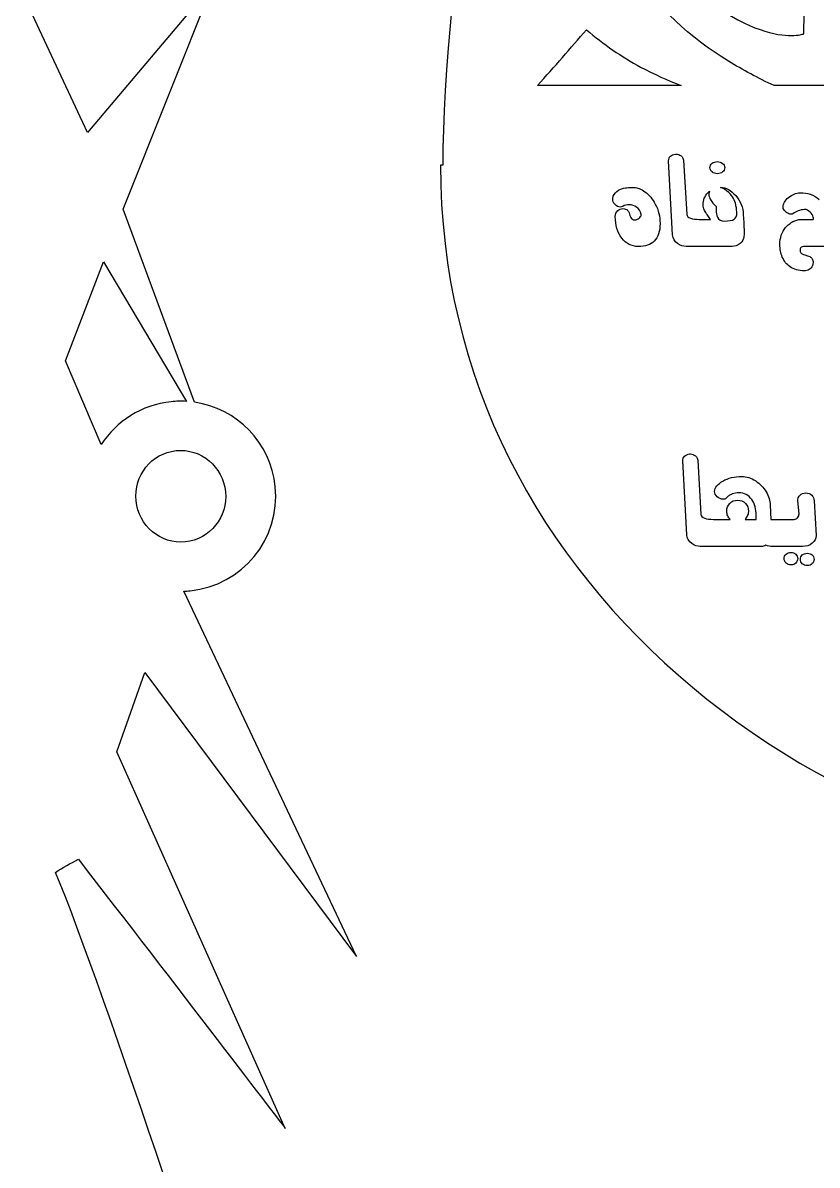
# Model space of a CAD drawing. Extents: x -11 to 3328, y 13 to 1701.
# Drawn here: x 2668.8 to 2905.8, y 698.5 to 1039.3 of the extents above; entities that cross this region are included whole.
import ezdxf

# ---------------------------------------------------------------- set-up
doc = ezdxf.new("R2010")
doc.units = 0
doc.layers.add('H0107_Printing_Least_5', color=7, linetype='CONTINUOUS')

msp = doc.modelspace()

# ---------------------------------------------------------------- linework, layer by layer
at = {"layer": 'H0107_Printing_Least_5', "color": 1}
for points in [[(2720.053132, 926.132377), (2698.710133, 983.713375), (2725.571132, 1051.082374), (2688.061133, 1006.580375), (2668.780133, 1047.983374)], [(2865.268428, 1020.602074), (2822.361429, 1020.602074)], [(2940.911426, 1020.602074), (2892.968428, 1020.602074)], [(2863.523428, 1000.197075), (2863.656428, 1000.197075), (2863.820428, 1000.197075)], [(2794.09843, 996.903075), (2793.42343, 996.903075), (2793.42343, 996.903075)], [(2862.700428, 976.066076), (2861.495428, 998.134075)], [(2865.947428, 998.332075), (2866.930428, 982.140075)], [(2850.618429, 990.227075), (2851.246429, 990.227075)], [(2844.825429, 986.811075), (2844.858429, 987.240075)], [(2847.829429, 984.583075), (2847.432429, 984.401075), (2847.020429, 984.352075)], [(2847.895429, 983.906075), (2848.373429, 983.840075), (2848.654429, 983.773075)], [(2853.309429, 981.998075), (2853.309429, 982.131075)], [(2870.623428, 980.688075), (2874.022428, 980.688075), (2873.180428, 981.878075)], [(2875.711428, 984.574075), (2875.673428, 983.986075), (2875.673428, 983.477075)], [(2881.875428, 982.732075), (2881.798428, 983.790075)], [(2883.760428, 982.131075), (2883.942428, 979.735076)], [(2895.726428, 983.967075), (2895.710428, 984.149075), (2895.693428, 984.379075)], [(2902.592427, 983.592075), (2902.113427, 983.592075), (2901.948427, 983.592075)], [(2900.347427, 980.688075), (2904.656427, 980.688075), (2904.705427, 980.821075), (2904.721427, 981.055075)], [(2884.024428, 977.339076), (2884.024428, 977.091076), (2884.024428, 976.859076), (2884.024428, 976.678076), (2884.024428, 976.050076)], [(2880.509428, 972.600076), (2870.623428, 972.600076), (2870.408428, 972.600076), (2866.727428, 972.600076)], [(2909.079427, 972.600076), (2901.981427, 972.600076), (2901.783427, 972.600076)], [(2692.167133, 913.555377), (2681.501133, 938.496377), (2692.857133, 967.991376), (2717.576132, 926.384377)], [(2902.955427, 969.866076), (2903.632427, 969.569076)], [(2904.622427, 967.841076), (2904.573427, 967.429076)], [(2867.766428, 910.695077), (2867.897428, 910.695077), (2868.062428, 910.695077)], [(2866.942428, 886.565078), (2865.737428, 908.632077)], [(2870.189428, 908.830077), (2871.173428, 892.639078)], [(2900.431427, 892.837078), (2900.034427, 896.699078)], [(2904.920427, 896.699078), (2905.547427, 886.350078)], [(2891.815428, 895.470078), (2892.001428, 891.186078), (2899.011428, 891.186078)], [(2874.865428, 891.186078), (2879.898428, 891.186078)], [(2884.355428, 891.186078), (2887.639428, 891.186078), (2887.673428, 891.765078), (2887.673428, 892.327078)], [(2889.208428, 883.098078), (2874.865428, 883.098078), (2874.650428, 883.098078), (2870.970428, 883.098078)], [(2901.471427, 883.098078), (2892.591428, 883.098078)], [(2747.117131, 709.484382), (2696.860133, 821.784379), (2705.189132, 845.472379), (2768.363131, 760.800381), (2716.794132, 869.761378)]]:
    msp.add_lwpolyline(points, dxfattribs=at)
for points in [[(2837.007429, 1037.290074)], [(2878.247428, 996.137075)], [(2862.700428, 976.066076)], [(2857.237429, 974.219076)], [(2717.285132, 884.482378)], [(2904.359427, 884.047078)], [(2899.473428, 878.163078)], [(2904.359427, 877.973078)]]:
    msp.add_lwpolyline(points, close=True, dxfattribs=at)
for points in [[(2815.50943, 1210.34107), (2811.85743, 1158.639071), (2794.07643, 1049.696074), (2794.09843, 996.903075)], [(2901.823427, 1036.059074), (2901.823427, 1036.059074), (2903.756427, 1092.098073), (2901.823427, 1103.689072)], [(2857.399429, 1060.673073), (2885.827428, 1029.890074), (2901.823427, 1036.059074), (2901.823427, 1036.059074)], [(2879.349428, 1027.930074), (2867.793428, 1035.012074), (2857.923429, 1044.010074), (2851.744429, 1054.340074)], [(2822.361429, 1020.602074), (2827.472429, 1026.260074), (2832.303429, 1031.821074), (2837.007429, 1037.290074)], [(2837.007429, 1037.290074), (2842.069429, 1032.903074), (2847.533429, 1029.196074), (2853.163429, 1026.153074)], [(2853.163429, 1026.153074), (2857.131429, 1024.013074), (2861.178428, 1022.185074), (2865.268428, 1020.602074)], [(2892.968428, 1020.602074), (2888.255428, 1022.823074), (2883.695428, 1025.254074), (2879.349428, 1027.930074)], [(2861.495428, 998.134075), (2861.495428, 998.737075), (2861.674428, 999.207075), (2862.031428, 999.543075)], [(2862.031428, 999.543075), (2862.388428, 999.878075), (2862.885428, 1000.096075), (2863.523428, 1000.197075)], [(2863.820428, 1000.197075), (2864.315428, 1000.197075), (2864.793428, 1000.001075), (2865.254428, 999.611075)], [(2865.254428, 999.611075), (2865.716428, 999.220075), (2865.947428, 998.793075), (2865.947428, 998.332075)], [(2793.42343, 996.903075), (2793.42343, 869.308078), (2911.967427, 780.97908), (3039.562424, 780.97908)], [(2873.824428, 996.137075), (2873.824428, 996.643075), (2874.039428, 997.069075), (2874.468428, 997.416075)], [(2874.468428, 994.849075), (2874.039428, 995.201075), (2873.824428, 995.630075), (2873.824428, 996.137075)], [(2874.468428, 997.416075), (2874.897428, 997.762075), (2875.414428, 997.936075), (2876.020428, 997.936075)], [(2876.020428, 997.936075), (2876.614428, 997.936075), (2877.133428, 997.759075), (2877.579428, 997.407075)], [(2877.579428, 997.407075), (2878.025428, 997.055075), (2878.247428, 996.632075), (2878.247428, 996.137075)], [(2878.247428, 996.137075), (2878.247428, 995.619075), (2878.033428, 995.188075), (2877.604428, 994.841075)], [(2876.020428, 994.321075), (2875.414428, 994.321075), (2874.897428, 994.496075), (2874.468428, 994.849075)], [(2877.604428, 994.841075), (2877.175428, 994.494075), (2876.647428, 994.321075), (2876.020428, 994.321075)], [(2844.990429, 987.620075), (2845.320429, 988.368075), (2845.843429, 988.957075), (2846.558429, 989.386075)], [(2846.558429, 989.386075), (2847.108429, 989.705075), (2847.806429, 989.942075), (2848.654429, 990.096075)], [(2848.654429, 990.096075), (2848.940429, 990.139075), (2849.234429, 990.172075), (2849.537429, 990.195075)], [(2849.537429, 990.195075), (2849.840429, 990.217075), (2850.200429, 990.227075), (2850.618429, 990.227075)], [(2851.246429, 990.227075), (2852.192429, 990.227075), (2853.253429, 989.798075), (2854.431429, 988.939075)], [(2854.431429, 988.939075), (2855.719429, 987.992075), (2856.753429, 986.763075), (2857.534429, 985.254075)], [(2871.794428, 984.970075), (2871.794428, 986.424075), (2872.291428, 987.665075), (2873.288428, 988.690075)], [(2873.288428, 988.690075), (2873.432428, 988.838075), (2873.592428, 988.952075), (2873.747428, 989.079075)], [(2873.747428, 989.079075), (2873.605428, 988.791075), (2873.527428, 988.467075), (2873.527428, 988.098075)], [(2876.956428, 990.221075), (2876.980428, 990.221075), (2877.002428, 990.227075), (2877.026428, 990.227075)], [(2879.457428, 988.685075), (2878.566428, 989.502075), (2877.732428, 990.013075), (2876.956428, 990.221075)], [(2877.026428, 990.227075), (2878.621428, 990.227075), (2880.129428, 989.413075), (2881.549428, 987.782075)], [(2881.524428, 985.044075), (2881.342428, 986.374075), (2880.654428, 987.588075), (2879.457428, 988.685075)], [(2897.318428, 987.219075), (2898.402428, 988.135075), (2899.549428, 988.593075), (2900.760427, 988.593075)], [(2900.760427, 988.593075), (2901.915427, 988.593075), (2902.922427, 988.461075), (2903.780427, 988.198075)], [(2845.510429, 985.127075), (2845.053429, 985.645075), (2844.825429, 986.205075), (2844.825429, 986.811075)], [(2844.858429, 987.240075), (2844.891429, 987.405075), (2844.935429, 987.532075), (2844.990429, 987.620075)], [(2847.020429, 984.352075), (2846.469429, 984.352075), (2845.967429, 984.610075), (2845.510429, 985.127075)], [(2849.727429, 985.045075), (2849.044429, 985.045075), (2848.412429, 984.890075), (2847.829429, 984.583075)], [(2851.956429, 984.352075), (2851.328429, 984.814075), (2850.585429, 985.045075), (2849.727429, 985.045075)], [(2857.534429, 985.254075), (2858.480429, 983.481075), (2858.954429, 981.548075), (2858.954429, 979.456076)], [(2873.527428, 988.098075), (2873.527428, 987.080075), (2874.256428, 985.905075), (2875.711428, 984.574075)], [(2881.798428, 983.790075), (2881.744428, 984.208075), (2881.655428, 984.626075), (2881.524428, 985.044075)], [(2881.549428, 987.782075), (2883.023428, 986.108075), (2883.760428, 984.223075), (2883.760428, 982.131075)], [(2895.693428, 984.379075), (2895.693428, 985.356075), (2896.235428, 986.303075), (2897.318428, 987.219075)], [(2903.780427, 988.198075), (2904.826427, 987.867075), (2905.722427, 987.334075), (2906.471427, 986.596075)], [(2845.601429, 981.509075), (2845.601429, 982.281075), (2845.848429, 982.892075), (2846.343429, 983.344075)], [(2846.343429, 983.344075), (2846.773429, 983.718075), (2847.290429, 983.906075), (2847.895429, 983.906075)], [(2848.654429, 983.773075), (2849.150429, 983.597075), (2849.496429, 983.220075), (2849.694429, 982.645075)], [(2849.694429, 982.645075), (2849.793429, 982.314075), (2849.876429, 982.062075), (2849.941429, 981.890075)], [(2849.941429, 981.890075), (2850.008429, 981.719075), (2850.107429, 981.515075), (2850.238429, 981.277075)], [(2853.309429, 982.131075), (2853.111429, 983.081075), (2852.659429, 983.821075), (2851.956429, 984.352075)], [(2852.690429, 981.019075), (2853.103429, 981.340075), (2853.309429, 981.666075), (2853.309429, 981.998075)], [(2866.930428, 982.140075), (2866.930428, 981.662075), (2867.309428, 981.289075), (2868.067428, 981.021075)], [(2872.239428, 983.366075), (2871.943428, 983.950075), (2871.794428, 984.485075), (2871.794428, 984.970075)], [(2872.603428, 982.729075), (2872.459428, 982.944075), (2872.338428, 983.157075), (2872.239428, 983.366075)], [(2873.180428, 981.878075), (2872.938428, 982.230075), (2872.746428, 982.514075), (2872.603428, 982.729075)], [(2875.673428, 983.477075), (2875.673428, 982.642075), (2875.803428, 981.923075), (2876.064428, 981.323075)], [(2881.037428, 980.715075), (2881.595428, 981.068075), (2881.875428, 981.740075), (2881.875428, 982.732075)], [(2896.699428, 982.741075), (2896.226428, 983.076075), (2895.902428, 983.484075), (2895.726428, 983.967075)], [(2898.053428, 982.239075), (2897.624428, 982.239075), (2897.172428, 982.406075), (2896.699428, 982.741075)], [(2898.565428, 982.353075), (2898.433428, 982.277075), (2898.262428, 982.239075), (2898.053428, 982.239075)], [(2900.149427, 983.234075), (2899.687428, 983.071075), (2899.159428, 982.777075), (2898.565428, 982.353075)], [(2901.948427, 983.592075), (2901.332427, 983.592075), (2900.733427, 983.472075), (2900.149427, 983.234075)], [(2904.069427, 982.515075), (2903.634427, 983.044075), (2903.142427, 983.403075), (2902.592427, 983.592075)], [(2904.721427, 981.055075), (2904.721427, 981.500075), (2904.504427, 981.986075), (2904.069427, 982.515075)], [(2846.087429, 978.005076), (2845.763429, 979.074076), (2845.601429, 980.241075), (2845.601429, 981.509075)], [(2850.238429, 981.277075), (2850.371429, 981.039075), (2850.538429, 980.856075), (2850.742429, 980.730075)], [(2850.742429, 980.730075), (2850.946429, 980.602075), (2851.174429, 980.539075), (2851.427429, 980.539075)], [(2851.427429, 980.539075), (2851.856429, 980.539075), (2852.277429, 980.699075), (2852.690429, 981.019075)], [(2858.954429, 979.456076), (2858.954429, 977.110076), (2858.381429, 975.364076), (2857.237429, 974.219076)], [(2868.067428, 981.021075), (2868.716428, 980.799075), (2869.567428, 980.688075), (2870.623428, 980.688075)], [(2876.064428, 981.323075), (2876.453428, 980.565075), (2877.141428, 980.188075), (2878.131428, 980.188075)], [(2878.131428, 980.188075), (2879.509428, 980.188075), (2880.477428, 980.364075), (2881.037428, 980.715075)], [(2883.942428, 979.735076), (2883.942428, 979.371076), (2883.956428, 978.903076), (2883.983428, 978.330076)], [(2883.983428, 978.330076), (2884.011428, 977.757076), (2884.024428, 977.427076), (2884.024428, 977.339076)], [(2894.719428, 973.218076), (2894.719428, 975.208076), (2895.280428, 976.879076), (2896.403428, 978.230076)], [(2896.403428, 978.230076), (2897.382428, 979.407076), (2898.697428, 980.226075), (2900.347427, 980.688075)], [(2847.531429, 975.128076), (2846.894429, 975.977076), (2846.412429, 976.936076), (2846.087429, 978.005076)], [(2852.467429, 972.600076), (2850.487429, 972.600076), (2848.841429, 973.443076), (2847.531429, 975.128076)], [(2864.201428, 973.495076), (2863.299428, 974.159076), (2862.799428, 975.016076), (2862.700428, 976.066076)], [(2883.959428, 975.438076), (2883.959428, 974.801076), (2883.584428, 974.168076), (2882.836428, 973.540076)], [(2884.024428, 976.050076), (2883.991428, 975.775076), (2883.969428, 975.571076), (2883.959428, 975.438076)], [(2857.237429, 974.219076), (2856.158429, 973.139076), (2854.568429, 972.600076), (2852.467429, 972.600076)], [(2866.727428, 972.600076), (2865.836428, 972.600076), (2864.994428, 972.898076), (2864.201428, 973.495076)], [(2882.836428, 973.540076), (2882.087428, 972.913076), (2881.312428, 972.600076), (2880.509428, 972.600076)], [(2895.445428, 969.459076), (2894.961428, 970.569076), (2894.719428, 971.823076), (2894.719428, 973.218076)], [(2900.999427, 972.287076), (2900.818427, 972.078076), (2900.727427, 971.820076), (2900.727427, 971.513076)], [(2900.727427, 971.513076), (2900.727427, 971.249076), (2900.820427, 970.986076), (2901.008427, 970.722076)], [(2901.783427, 972.600076), (2901.442427, 972.600076), (2901.181427, 972.495076), (2900.999427, 972.287076)], [(2897.773428, 966.524076), (2896.771428, 967.206076), (2895.995428, 968.184076), (2895.445428, 969.459076)], [(2901.008427, 970.722076), (2901.194427, 970.459076), (2901.453427, 970.277076), (2901.783427, 970.179076)], [(2901.783427, 970.179076), (2902.256427, 970.080076), (2902.647427, 969.976076), (2902.955427, 969.866076)], [(2903.632427, 969.569076), (2903.929427, 969.427076), (2904.171427, 969.202076), (2904.358427, 968.894076)], [(2904.358427, 968.894076), (2904.446427, 968.730076), (2904.512427, 968.568076), (2904.557427, 968.409076)], [(2904.557427, 968.409076), (2904.600427, 968.249076), (2904.622427, 968.060076), (2904.622427, 967.841076)], [(2901.981427, 965.354076), (2900.320427, 965.354076), (2898.917428, 965.744076), (2897.773428, 966.524076)], [(2903.450427, 965.700076), (2903.054427, 965.469076), (2902.564427, 965.354076), (2901.981427, 965.354076)], [(2904.458427, 966.935076), (2904.259427, 966.386076), (2903.923427, 965.974076), (2903.450427, 965.700076)], [(2904.573427, 967.429076), (2904.562427, 967.264076), (2904.523427, 967.099076), (2904.458427, 966.935076)], [(2713.073132, 926.290377), (2704.193132, 925.395377), (2696.691133, 920.490377), (2692.167133, 913.555377)], [(2717.576132, 926.384377), (2716.097132, 926.469377), (2714.594132, 926.443377), (2713.073132, 926.290377)], [(2744.118131, 900.928377), (2742.789131, 914.125377), (2732.606132, 924.289377), (2720.053132, 926.132377)], [(2702.568132, 896.742378), (2701.811132, 904.255377), (2707.173132, 910.948377), (2714.544132, 911.691377)], [(2714.544132, 911.691377), (2721.915132, 912.433377), (2728.504132, 906.944377), (2729.261132, 899.431378)], [(2865.737428, 908.632077), (2865.737428, 909.236077), (2865.916428, 909.705077), (2866.273428, 910.041077)], [(2866.273428, 910.041077), (2866.630428, 910.376077), (2867.128428, 910.595077), (2867.766428, 910.695077)], [(2868.062428, 910.695077), (2868.557428, 910.695077), (2869.035428, 910.500077), (2869.497428, 910.109077)], [(2869.497428, 910.109077), (2869.958428, 909.718077), (2870.189428, 909.292077), (2870.189428, 908.830077)], [(2877.687428, 902.607077), (2879.304428, 903.543077), (2881.186428, 904.011077), (2883.332428, 904.011077)], [(2883.332428, 904.011077), (2884.740428, 904.011077), (2886.132428, 903.559077), (2887.508428, 902.655077)], [(2718.756132, 869.883378), (2734.332132, 871.452378), (2745.687131, 885.351378), (2744.118131, 900.928377)], [(2875.227428, 899.521078), (2875.327428, 900.687077), (2876.146428, 901.716077), (2877.687428, 902.607077)], [(2887.508428, 902.655077), (2888.762428, 901.830077), (2889.793428, 900.739077), (2890.602428, 899.385078)], [(2717.285132, 884.482378), (2709.914132, 883.739378), (2703.325132, 889.228378), (2702.568132, 896.742378)], [(2729.261132, 899.431378), (2730.018132, 891.917378), (2724.656132, 885.225378), (2717.285132, 884.482378)], [(2876.036428, 897.941078), (2875.497428, 898.440078), (2875.227428, 898.967078), (2875.227428, 899.521078)], [(2877.753428, 897.194078), (2877.147428, 897.194078), (2876.575428, 897.443078), (2876.036428, 897.941078)], [(2878.248428, 897.260078), (2878.127428, 897.216078), (2877.962428, 897.194078), (2877.753428, 897.194078)], [(2878.661428, 897.494078), (2878.507428, 897.383078), (2878.369428, 897.305078), (2878.248428, 897.260078)], [(2879.486428, 898.225078), (2879.178428, 898.014078), (2878.902428, 897.771078), (2878.661428, 897.494078)], [(2880.509428, 898.758078), (2880.135428, 898.614078), (2879.794428, 898.437078), (2879.486428, 898.225078)], [(2879.791428, 895.970078), (2880.402428, 896.598078), (2881.169428, 896.913078), (2882.093428, 896.913078)], [(2882.490428, 899.108078), (2881.797428, 899.108078), (2881.136428, 898.992078), (2880.509428, 898.758078)], [(2882.093428, 896.913078), (2883.018428, 896.913078), (2883.794428, 896.593078), (2884.421428, 895.953078)], [(2886.336428, 897.074078), (2885.378428, 898.430078), (2884.096428, 899.108078), (2882.490428, 899.108078)], [(2887.673428, 892.327078), (2887.673428, 894.234078), (2887.227428, 895.817078), (2886.336428, 897.074078)], [(2890.602428, 899.385078), (2891.411428, 898.030078), (2891.815428, 896.725078), (2891.815428, 895.470078)], [(2900.034427, 896.699078), (2900.034427, 897.403078), (2900.266427, 897.978078), (2900.728427, 898.423078)], [(2900.728427, 898.423078), (2901.190427, 898.869078), (2901.779427, 899.092078), (2902.494427, 899.092078)], [(2902.494427, 899.092078), (2903.187427, 899.092078), (2903.765427, 898.866078), (2904.227427, 898.415078)], [(2904.227427, 898.415078), (2904.689427, 897.963078), (2904.920427, 897.391078), (2904.920427, 896.699078)], [(2878.875428, 893.652078), (2878.875428, 894.568078), (2879.181428, 895.341078), (2879.791428, 895.970078)], [(2879.147428, 892.262078), (2878.966428, 892.670078), (2878.875428, 893.134078), (2878.875428, 893.652078)], [(2884.421428, 895.953078), (2885.048428, 895.313078), (2885.362428, 894.546078), (2885.362428, 893.652078)], [(2885.362428, 893.652078), (2885.362428, 893.310078), (2885.273428, 892.902078), (2885.098428, 892.427078)], [(2871.173428, 892.639078), (2871.173428, 892.160078), (2871.552428, 891.787078), (2872.310428, 891.519078)], [(2872.310428, 891.519078), (2872.958428, 891.297078), (2873.810428, 891.186078), (2874.865428, 891.186078)], [(2879.898428, 891.186078), (2879.579428, 891.495078), (2879.329428, 891.854078), (2879.147428, 892.262078)], [(2885.098428, 892.427078), (2884.921428, 892.019078), (2884.674428, 891.605078), (2884.355428, 891.186078)], [(2899.011428, 891.186078), (2899.407428, 891.186078), (2899.743428, 891.353078), (2900.018427, 891.689078)], [(2900.018427, 891.689078), (2900.293427, 892.025078), (2900.431427, 892.407078), (2900.431427, 892.837078)], [(2868.444428, 883.994078), (2867.542428, 884.657078), (2867.041428, 885.514078), (2866.942428, 886.565078)], [(2905.547427, 886.350078), (2905.547427, 885.448078), (2905.151427, 884.679078), (2904.359427, 884.047078)], [(2870.970428, 883.098078), (2870.078428, 883.098078), (2869.236428, 883.396078), (2868.444428, 883.994078)], [(2890.525428, 883.510078), (2890.096428, 883.246078), (2889.657428, 883.098078), (2889.208428, 883.098078)], [(2892.591428, 883.098078), (2891.821428, 883.098078), (2891.135428, 883.239078), (2890.525428, 883.510078)], [(2904.359427, 884.047078), (2903.567427, 883.414078), (2902.604427, 883.098078), (2901.471427, 883.098078)], [(2896.007428, 879.467078), (2896.007428, 879.962078), (2896.191428, 880.391078), (2896.560428, 880.754078)], [(2896.577428, 878.155078), (2896.197428, 878.501078), (2896.007428, 878.939078), (2896.007428, 879.467078)], [(2896.560428, 880.754078), (2896.929428, 881.117078), (2897.421428, 881.299078), (2898.037428, 881.299078)], [(2898.037428, 881.299078), (2898.632428, 881.299078), (2899.113428, 881.123078), (2899.482428, 880.771078)], [(2900.034427, 879.467078), (2900.034427, 878.972078), (2899.847428, 878.537078), (2899.473428, 878.163078)], [(2899.482428, 880.771078), (2899.850428, 880.419078), (2900.034427, 879.984078), (2900.034427, 879.467078)], [(2900.843427, 879.252078), (2900.843427, 879.759078), (2901.030427, 880.193078), (2901.405427, 880.556078)], [(2901.405427, 880.556078), (2901.811427, 880.908078), (2902.312427, 881.084078), (2902.906427, 881.084078)], [(2902.906427, 881.084078), (2903.511427, 881.084078), (2903.996427, 880.908078), (2904.359427, 880.556078)], [(2904.359427, 880.556078), (2904.733427, 880.226078), (2904.920427, 879.792078), (2904.920427, 879.252078)], [(2898.037428, 877.635078), (2897.443428, 877.635078), (2896.956428, 877.808078), (2896.577428, 878.155078)], [(2899.473428, 878.163078), (2899.099428, 877.811078), (2898.620428, 877.635078), (2898.037428, 877.635078)], [(2901.405427, 877.965078), (2901.030427, 878.317078), (2900.843427, 878.746078), (2900.843427, 879.252078)], [(2902.906427, 877.437078), (2902.312427, 877.437078), (2901.811427, 877.613078), (2901.405427, 877.965078)], [(2904.359427, 877.973078), (2903.985427, 877.615078), (2903.501427, 877.437078), (2902.906427, 877.437078)], [(2904.920427, 879.252078), (2904.920427, 878.757078), (2904.733427, 878.331078), (2904.359427, 877.973078)], [(2716.794132, 869.761378), (2717.445132, 869.781378), (2718.098132, 869.816378), (2718.756132, 869.883378)], [(2678.537133, 785.85838), (2680.735133, 787.23838), (2683.004133, 788.54838), (2685.350133, 789.76738)], [(2685.350133, 789.76738), (2713.438132, 753.455381), (2747.117131, 709.484382), (2747.117131, 709.484382)], [(2732.299132, 631.088384), (2732.299132, 631.088384), (2692.797133, 751.918381), (2678.537133, 785.85838)]]:
    msp.add_open_spline(points, degree=3, dxfattribs=at)

doc.saveas('drawing.dxf')
